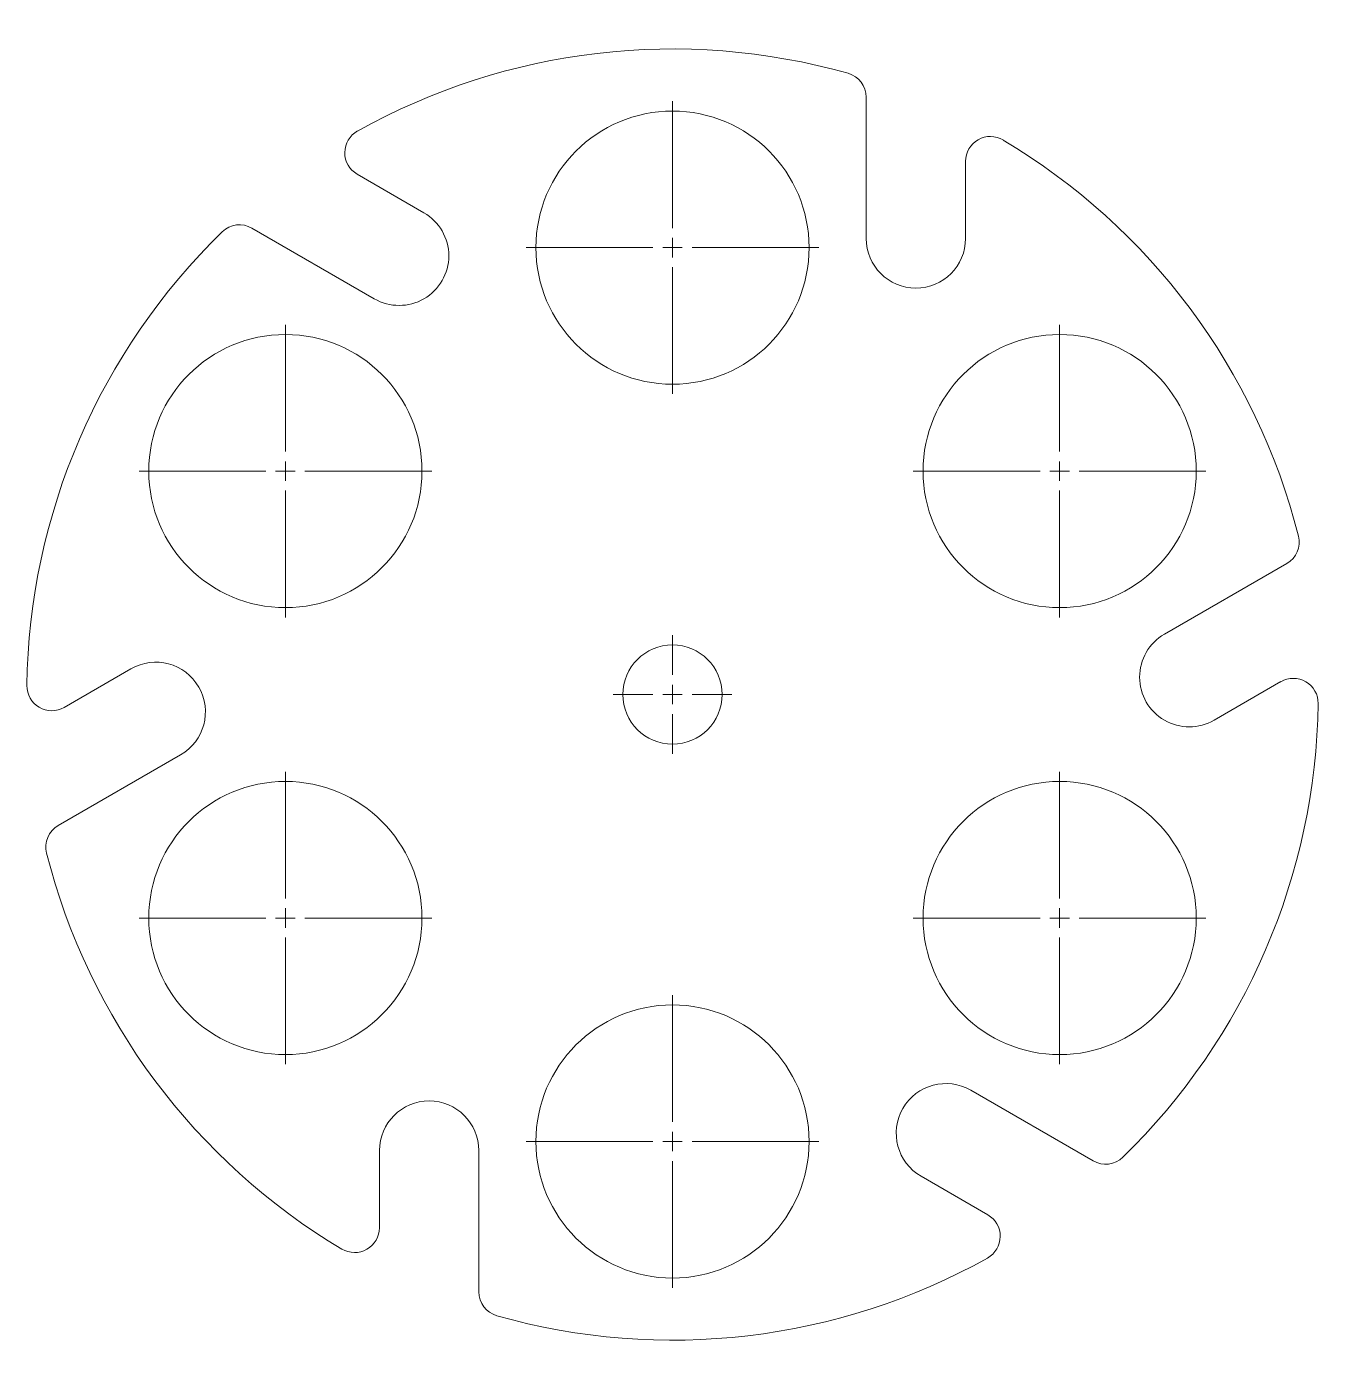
# Model space of a CAD drawing. Header units: inches. Extents: x 33.6 to 46.6, y 15 to 28.4.
import ezdxf

# ---------------------------------------------------------------- set-up
doc = ezdxf.new("R2010")
doc.units = ezdxf.units.IN
doc.header["$MEASUREMENT"] = 0

# ---------------------------------------------------------------- blocks, each defined once
blk = doc.blocks.new('SW_CENTERMARKSYMBOL_0')
at = {"color": 0, "linetype": 'Continuous', "lineweight": 0}
for p, q in [((0, 0.197), (0, 0.598)), ((-0.197, 0), (-0.598, 0)), ((0, 0), (-0.098, 0)), ((0, 0), (0, 0.098)), ((0, 0), (0, -0.098)), ((0, 0), (0.098, 0)), ((0.197, 0), (0.598, 0)), ((0, -0.197), (0, -0.598))]:
    blk.add_line(p, q, dxfattribs=at)
blk = doc.blocks.new('SW_CENTERMARKSYMBOL_1')
at = {"color": 0, "linetype": 'Continuous', "lineweight": 0}
for p, q in [((0, 0.197), (0, 1.473)), ((-0.197, 0), (-1.473, 0)), ((0, 0), (-0.098, 0)), ((0, 0), (0, 0.098)), ((0, 0), (0, -0.098)), ((0, 0), (0.098, 0)), ((0.197, 0), (1.473, 0)), ((0, -0.197), (0, -1.473))]:
    blk.add_line(p, q, dxfattribs=at)
blk = doc.blocks.new('SW_CENTERMARKSYMBOL_2')
at = {"color": 0, "linetype": 'Continuous', "lineweight": 0}
for p, q in [((0, 0.197), (0, 1.473)), ((-0.197, 0), (-1.473, 0)), ((0, 0), (-0.098, 0)), ((0, 0), (0, 0.098)), ((0, 0), (0, -0.098)), ((0, 0), (0.098, 0)), ((0.197, 0), (1.473, 0)), ((0, -0.197), (0, -1.473))]:
    blk.add_line(p, q, dxfattribs=at)
blk = doc.blocks.new('SW_CENTERMARKSYMBOL_3')
at = {"color": 0, "linetype": 'Continuous', "lineweight": 0}
for p, q in [((0, 0.197), (0, 1.473)), ((-0.197, 0), (-1.473, 0)), ((0, 0), (-0.098, 0)), ((0, 0), (0, 0.098)), ((0, 0), (0, -0.098)), ((0, 0), (0.098, 0)), ((0.197, 0), (1.473, 0)), ((0, -0.197), (0, -1.473))]:
    blk.add_line(p, q, dxfattribs=at)
blk = doc.blocks.new('SW_CENTERMARKSYMBOL_4')
at = {"color": 0, "linetype": 'Continuous', "lineweight": 0}
for p, q in [((0, 0.197), (0, 1.473)), ((-0.197, 0), (-1.473, 0)), ((0, 0), (-0.098, 0)), ((0, 0), (0, 0.098)), ((0, 0), (0, -0.098)), ((0, 0), (0.098, 0)), ((0.197, 0), (1.473, 0)), ((0, -0.197), (0, -1.473))]:
    blk.add_line(p, q, dxfattribs=at)
blk = doc.blocks.new('SW_CENTERMARKSYMBOL_5')
at = {"color": 0, "linetype": 'Continuous', "lineweight": 0}
for p, q in [((0, 0.197), (0, 1.473)), ((-0.197, 0), (-1.473, 0)), ((0, 0), (-0.098, 0)), ((0, 0), (0, 0.098)), ((0, 0), (0, -0.098)), ((0, 0), (0.098, 0)), ((0.197, 0), (1.473, 0)), ((0, -0.197), (0, -1.473))]:
    blk.add_line(p, q, dxfattribs=at)
blk = doc.blocks.new('SW_CENTERMARKSYMBOL_6')
at = {"color": 0, "linetype": 'Continuous', "lineweight": 0}
for p, q in [((0, 0.197), (0, 1.473)), ((-0.197, 0), (-1.473, 0)), ((0, 0), (-0.098, 0)), ((0, 0), (0, 0.098)), ((0, 0), (0, -0.098)), ((0, 0), (0.098, 0)), ((0.197, 0), (1.473, 0)), ((0, -0.197), (0, -1.473))]:
    blk.add_line(p, q, dxfattribs=at)
blk = doc.blocks.new('1683-16-3100-(Barrel Back Plate)-FSAHNC')
at = {"color": 7, "linetype": 'Continuous', "lineweight": 15}
for p, q in [((26.171, 22.018), (26.171, 23.441)), ((27.171, 22.018), (27.171, 22.795)), ((21.719, 22.277), (21.047, 22.665)), ((21.219, 21.411), (19.988, 22.122)), ((29.173, 18.034), (30.405, 18.745)), ((18.769, 17.685), (18.097, 17.297)), ((29.673, 17.168), (30.345, 17.556)), ((19.269, 16.819), (18.038, 16.108)), ((27.223, 13.442), (28.455, 12.73)), ((21.271, 12.834), (21.271, 12.058)), ((22.271, 12.834), (22.271, 11.412)), ((26.723, 12.576), (27.395, 12.187))]:
    blk.add_line(p, q, dxfattribs=at)
for centre, radius in [((24.221, 21.926), 1.375), ((20.324, 19.676), 1.375), ((28.118, 19.676), 1.375), ((24.221, 17.426), 0.5), ((20.324, 15.176), 1.375), ((28.118, 15.176), 1.375), ((24.221, 12.926), 1.375)]:
    blk.add_circle(centre, radius, dxfattribs=at)
for centre, radius, start, end in [((24.221, 17.426), 6.5, 74.2167, 119.2029), ((25.921, 23.441), 0.25, 0, 74.2167), ((21.172, 22.882), 0.25, 119.2029, 240), ((27.421, 22.795), 0.25, 59.2029, 180), ((24.221, 17.426), 6.5, 14.2167, 59.2029), ((21.469, 21.844), 0.5, 240, 60), ((24.221, 17.426), 6.5, 134.2167, 179.2029), ((19.863, 21.906), 0.25, 60, 134.2167), ((26.671, 22.018), 0.5, 180, 0), ((30.28, 18.961), 0.25, 300, 14.2167), ((29.423, 17.601), 0.5, 120, 300), ((19.019, 17.252), 0.5, 300, 120), ((17.972, 17.513), 0.25, 179.2029, 300), ((30.47, 17.339), 0.25, 359.2029, 120), ((24.221, 17.426), 6.5, 314.2167, 359.2029), ((18.163, 15.891), 0.25, 120, 194.2167), ((24.221, 17.426), 6.5, 194.2167, 239.2029), ((26.973, 13.009), 0.5, 60, 240), ((21.771, 12.834), 0.5, 0, 180), ((28.58, 12.947), 0.25, 240, 314.2167), ((27.27, 11.971), 0.25, 299.2029, 60), ((21.021, 12.058), 0.25, 239.2029, 0), ((24.221, 17.426), 6.5, 254.2167, 299.2029), ((22.521, 11.412), 0.25, 180, 254.2167)]:
    blk.add_arc(centre, radius, start, end, dxfattribs=at)
at = {"color": 7, "linetype": 'Continuous', "lineweight": 0}
for name, p in [('SW_CENTERMARKSYMBOL_1', (24.221, 21.926)), ('SW_CENTERMARKSYMBOL_6', (20.324, 19.676)), ('SW_CENTERMARKSYMBOL_2', (28.118, 19.676)), ('SW_CENTERMARKSYMBOL_0', (24.221, 17.426)), ('SW_CENTERMARKSYMBOL_5', (20.324, 15.176)), ('SW_CENTERMARKSYMBOL_3', (28.118, 15.176)), ('SW_CENTERMARKSYMBOL_4', (24.221, 12.926))]:
    blk.add_blockref(name, p, dxfattribs=at)

msp = doc.modelspace()

# ---------------------------------------------------------------- block references
msp.add_blockref('1683-16-3100-(Barrel Back Plate)-FSAHNC', (15.926, 4.288))

doc.saveas('drawing.dxf')
